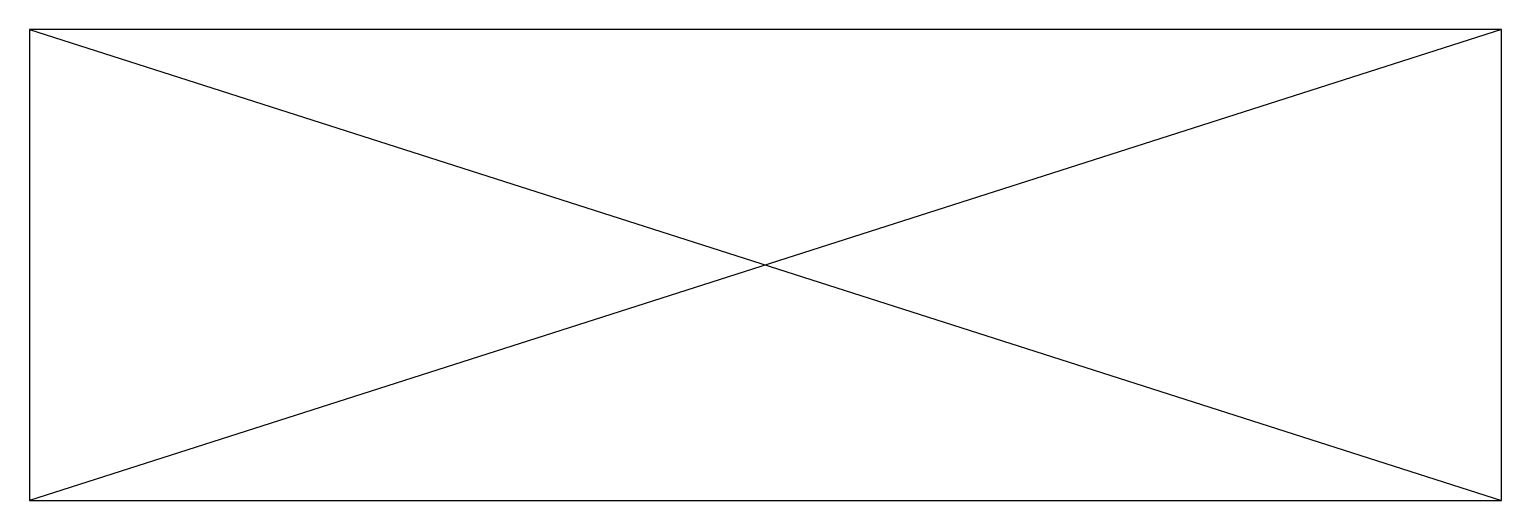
# Model space of a CAD drawing. Header units: metres. Extents: x 11 to 2511, y -780 to 20.
import ezdxf

# ---------------------------------------------------------------- set-up
doc = ezdxf.new("R2010")
doc.units = ezdxf.units.M

msp = doc.modelspace()

# ---------------------------------------------------------------- linework, layer by layer
for p, q in [((10.68, 20.09), (2510.68, -779.91)), ((2510.68, 20.09), (10.68, -779.91))]:
    msp.add_line(p, q)
msp.add_lwpolyline([(10.68, -779.91), (2510.68, -779.91), (2510.68, 20.09), (10.68, 20.09)], close=True)

doc.saveas('drawing.dxf')
